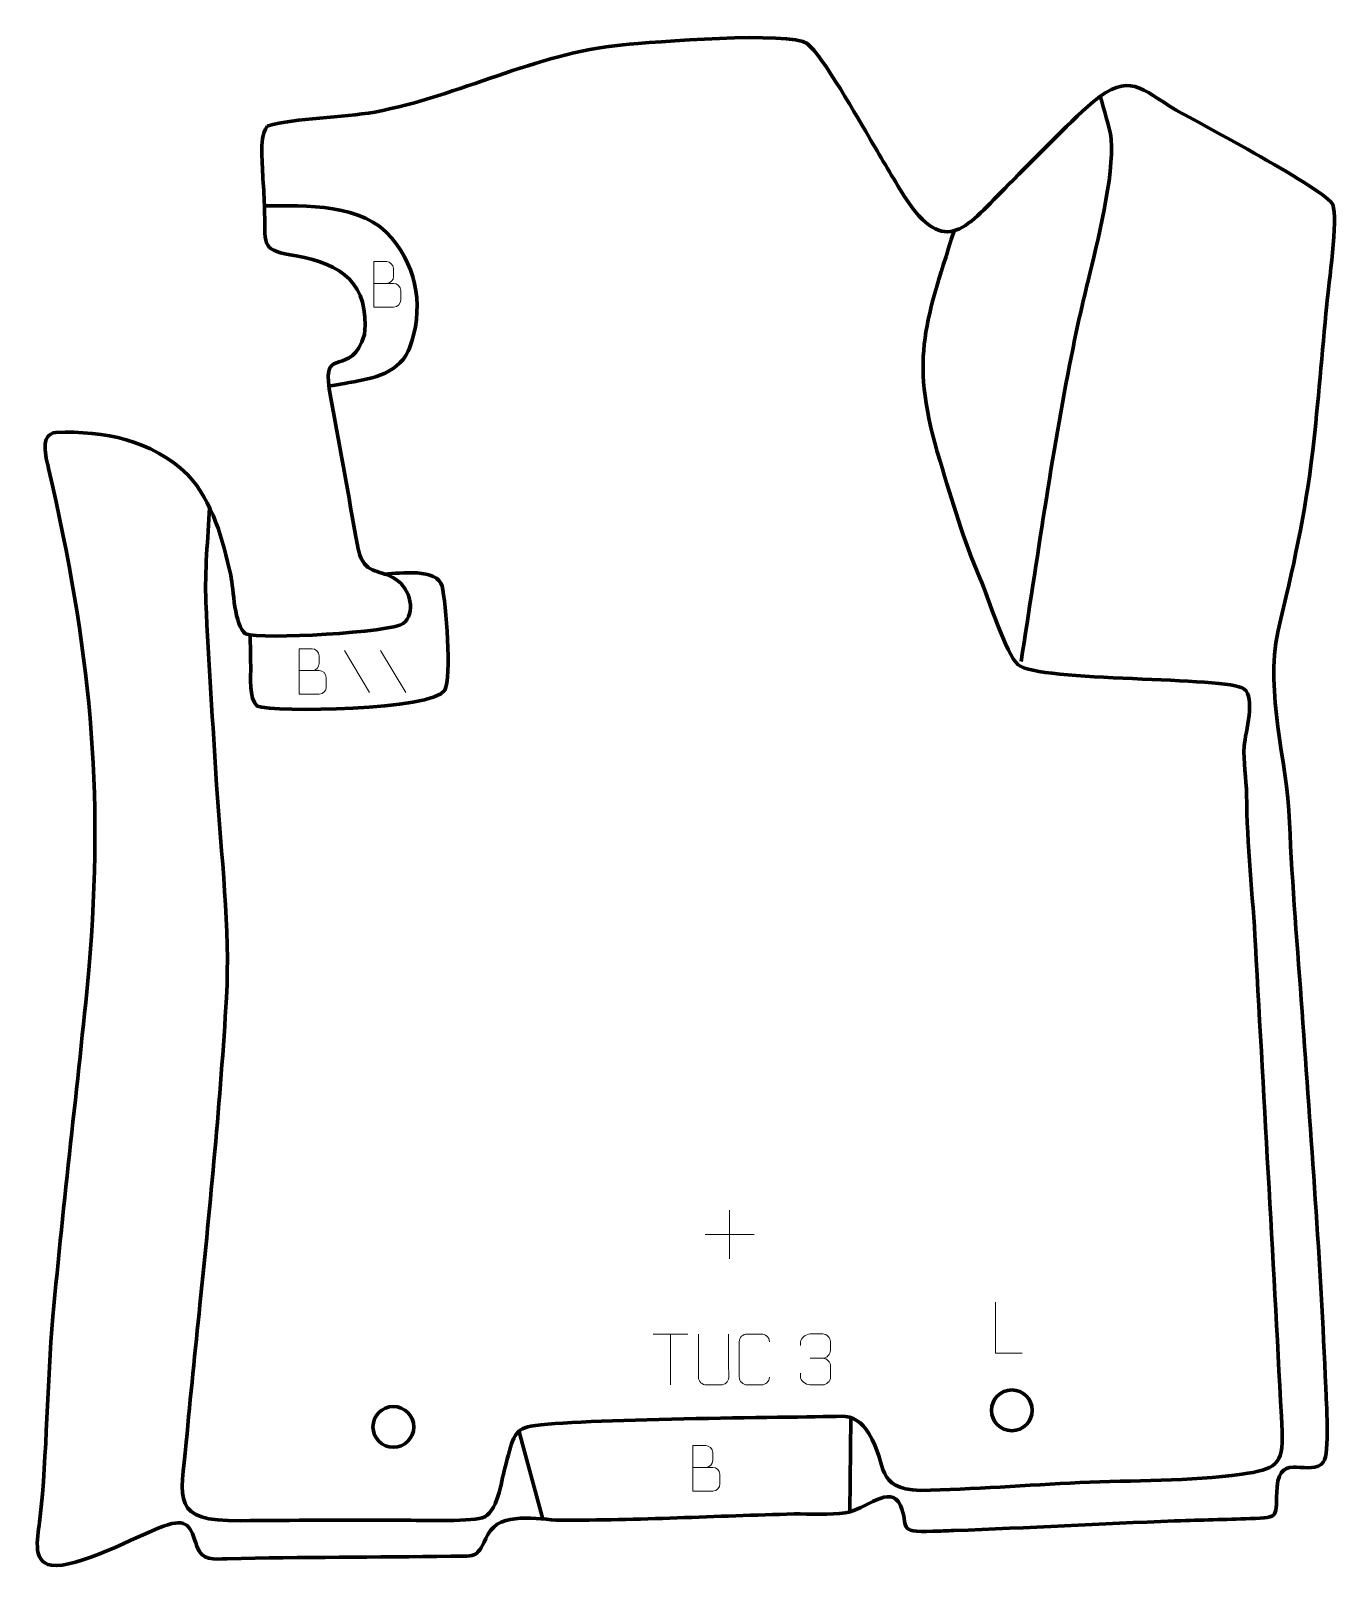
# Model space of a CAD drawing. Header units: millimetres. Extents: x -577 to 65, y 1 to 756.
import ezdxf

# ---------------------------------------------------------------- set-up
doc = ezdxf.new("R2010")
doc.units = ezdxf.units.MM
doc.header["$MEASUREMENT"] = 0
doc.layers.add('layer 1', color=7, linetype='Continuous', plot=False)
doc.layers.add('layer 2', color=7, linetype='Continuous')
doc.layers.add('layer 3', color=7, linetype='Continuous')

msp = doc.modelspace()

# ---------------------------------------------------------------- linework, layer by layer
at = {"layer": 'layer 1', "color": 250, "lineweight": 9}
for points, knots in [([(-408.322, 632.2195), (-405.063, 632.2199), (-401.8036, 632.2199), (-398.5439, 632.2195), (-398.5439, 632.2195), (-396.7746, 632.204), (-395.0517, 630.649), (-395.0517, 628.8132), (-395.0517, 628.8132), (-395.052, 627.8024), (-395.052, 625.0711), (-395.0517, 624.06), (-395.0517, 624.06), (-395.0358, 622.3959), (-396.4171, 620.5921), (-398.4965, 620.6073), (-398.4965, 620.6073), (-401.7565, 620.6076), (-405.0162, 620.6076), (-408.2755, 620.6073), (-408.2755, 620.6073), (-408.2755, 628.0577), (-408.2755, 635.5078), (-408.2755, 642.9576), (-408.2755, 642.9576), (-406.1494, 642.9576), (-404.023, 642.9576), (-401.8965, 642.9576), (-401.8965, 642.9576), (-400.391, 642.9734), (-398.513, 641.2622), (-398.4971, 639.5045), (-398.4971, 639.5045), (-398.4975, 637.6539), (-398.4975, 637.5232), (-398.4971, 635.6723), (-398.4971, 635.6723), (-398.4817, 633.8217), (-400.1426, 632.204), (-401.943, 632.2195)], [0, 0, 0, 0, 0.09090909, 0.09090909, 0.09090909, 0.09090909, 0.18181818, 0.18181818, 0.18181818, 0.18181818, 0.27272727, 0.27272727, 0.27272727, 0.27272727, 0.36363636, 0.36363636, 0.36363636, 0.36363636, 0.45454545, 0.45454545, 0.45454545, 0.45454545, 0.54545455, 0.54545455, 0.54545455, 0.54545455, 0.63636364, 0.63636364, 0.63636364, 0.63636364, 0.72727273, 0.72727273, 0.72727273, 0.72727273, 0.81818182, 0.81818182, 0.81818182, 0.81818182, 1, 1, 1, 1]), ([(-444.8468, 442.2243), (-441.5878, 442.2247), (-438.3284, 442.2247), (-435.0687, 442.2243), (-435.0687, 442.2243), (-433.2994, 442.2088), (-431.5765, 440.6538), (-431.5765, 438.818), (-431.5765, 438.818), (-431.5768, 437.8072), (-431.5768, 435.0759), (-431.5765, 434.0648), (-431.5765, 434.0648), (-431.5606, 432.4007), (-432.9419, 430.5969), (-435.0213, 430.6121), (-435.0213, 430.6121), (-438.2813, 430.6124), (-441.541, 430.6124), (-444.8003, 430.6121), (-444.8003, 430.6121), (-444.8003, 438.0625), (-444.8003, 445.5126), (-444.8003, 452.9624), (-444.8003, 452.9624), (-442.6742, 452.9624), (-440.5478, 452.9624), (-438.4213, 452.9624), (-438.4213, 452.9624), (-436.9158, 452.9782), (-435.0378, 451.267), (-435.0219, 449.5093), (-435.0219, 449.5093), (-435.0223, 447.6587), (-435.0223, 447.528), (-435.0219, 445.6771), (-435.0219, 445.6771), (-435.0065, 443.8265), (-436.6674, 442.2088), (-438.4678, 442.2243)], [0, 0, 0, 0, 0.09090909, 0.09090909, 0.09090909, 0.09090909, 0.18181818, 0.18181818, 0.18181818, 0.18181818, 0.27272727, 0.27272727, 0.27272727, 0.27272727, 0.36363636, 0.36363636, 0.36363636, 0.36363636, 0.45454545, 0.45454545, 0.45454545, 0.45454545, 0.54545455, 0.54545455, 0.54545455, 0.54545455, 0.63636364, 0.63636364, 0.63636364, 0.63636364, 0.72727273, 0.72727273, 0.72727273, 0.72727273, 0.81818182, 0.81818182, 0.81818182, 0.81818182, 1, 1, 1, 1]), ([(-90.1645, 107.307), (-90.1645, 107.307), (-103.1136, 107.307), (-103.1136, 107.307), (-103.1136, 107.307), (-103.1136, 107.307), (-103.1136, 132.2606), (-103.1136, 132.2606)], [0, 0, 0, 0, 0.33333333, 0.33333333, 0.33333333, 0.33333333, 1, 1, 1, 1]), ([(-234.1946, 116.6343), (-234.195, 111.0948), (-234.0992, 100.893), (-234.0988, 95.3526), (-234.0988, 95.3526), (-234.2386, 93.1131), (-235.9158, 91.6869), (-238.0635, 91.6764), (-238.0635, 91.6764), (-240.3954, 91.6768), (-242.7273, 91.6768), (-245.0588, 91.6764), (-245.0588, 91.6764), (-246.9838, 91.5749), (-248.9559, 93.3914), (-248.9447, 95.3359), (-248.9447, 95.3359), (-248.9444, 100.8978), (-248.849, 111.0732), (-248.8494, 116.6343)], [0, 0, 0, 0, 0.16666667, 0.16666667, 0.16666667, 0.16666667, 0.33333333, 0.33333333, 0.33333333, 0.33333333, 0.5, 0.5, 0.5, 0.5, 0.66666667, 0.66666667, 0.66666667, 0.66666667, 1, 1, 1, 1]), ([(-214.0988, 95.4943), (-214.2386, 93.1709), (-215.9158, 91.6913), (-218.0635, 91.6805), (-218.0635, 91.6805), (-220.3954, 91.6809), (-222.7273, 91.6809), (-225.0588, 91.6805), (-225.0588, 91.6805), (-226.9838, 91.5751), (-228.9559, 93.4596), (-228.9447, 95.4769), (-228.9447, 95.4769), (-228.9443, 101.247), (-228.9443, 107.0167), (-228.9447, 112.786), (-228.9447, 112.786), (-228.9405, 114.9241), (-227.1938, 116.6433), (-225.0414, 116.6298), (-225.0414, 116.6298), (-222.7157, 116.6298), (-220.3896, 116.6298), (-218.0635, 116.6298), (-218.0635, 116.6298), (-216.1169, 116.6653), (-214.1255, 115.1738), (-214.0988, 112.7362)], [0, 0, 0, 0, 0.125, 0.125, 0.125, 0.125, 0.25, 0.25, 0.25, 0.25, 0.375, 0.375, 0.375, 0.375, 0.5, 0.5, 0.5, 0.5, 0.625, 0.625, 0.625, 0.625, 0.75, 0.75, 0.75, 0.75, 1, 1, 1, 1]), ([(-198.8864, 110.9458), (-198.8864, 110.9458), (-198.8864, 112.803), (-198.8864, 112.803), (-198.8864, 112.803), (-198.9007, 114.5449), (-196.2362, 116.663), (-194.1771, 116.6403), (-194.1771, 116.6403), (-192.113, 116.6403), (-190.049, 116.6403), (-187.9853, 116.6403), (-187.9853, 116.6403), (-185.7908, 116.6491), (-184.1925, 114.8023), (-184.1481, 112.8902), (-184.1481, 112.8902), (-184.1485, 111.4551), (-184.1485, 110.02), (-184.1481, 108.5845), (-184.1481, 108.5845), (-184.1967, 106.931), (-185.7993, 104.701), (-187.9976, 104.711), (-187.9976, 104.711), (-185.7939, 104.6998), (-184.1859, 102.8966), (-184.1319, 100.8371), (-184.1319, 100.8371), (-184.1323, 99.0524), (-184.1323, 97.2677), (-184.1319, 95.4826), (-184.1319, 95.4826), (-184.1218, 93.4212), (-186.1767, 91.6581), (-187.9976, 91.6662), (-187.9976, 91.6662), (-190.0629, 91.6665), (-192.1281, 91.6665), (-194.1937, 91.6662), (-194.1937, 91.6662), (-196.3623, 91.6777), (-198.8933, 94.0779), (-198.9119, 95.5397), (-198.9119, 95.5397), (-198.9119, 95.5397), (-198.9119, 97.4483), (-198.9119, 97.4483)], [0, 0, 0, 0, 0.07692308, 0.07692308, 0.07692308, 0.07692308, 0.15384615, 0.15384615, 0.15384615, 0.15384615, 0.23076923, 0.23076923, 0.23076923, 0.23076923, 0.30769231, 0.30769231, 0.30769231, 0.30769231, 0.38461538, 0.38461538, 0.38461538, 0.38461538, 0.46153846, 0.46153846, 0.46153846, 0.46153846, 0.53846154, 0.53846154, 0.53846154, 0.53846154, 0.61538462, 0.61538462, 0.61538462, 0.61538462, 0.69230769, 0.69230769, 0.69230769, 0.69230769, 0.76923077, 0.76923077, 0.76923077, 0.76923077, 0.84615385, 0.84615385, 0.84615385, 0.84615385, 1, 1, 1, 1]), ([(-251.6886, 51.1943), (-248.4296, 51.1947), (-245.1702, 51.1947), (-241.9105, 51.1943), (-241.9105, 51.1943), (-240.1412, 51.1788), (-238.4183, 49.6238), (-238.4183, 47.788), (-238.4183, 47.788), (-238.4186, 46.7772), (-238.4186, 44.0459), (-238.4183, 43.0348), (-238.4183, 43.0348), (-238.4024, 41.3707), (-239.7837, 39.5669), (-241.8631, 39.5821), (-241.8631, 39.5821), (-245.1231, 39.5824), (-248.3828, 39.5824), (-251.6421, 39.5821), (-251.6421, 39.5821), (-251.6421, 47.0325), (-251.6421, 54.4826), (-251.6421, 61.9324), (-251.6421, 61.9324), (-249.516, 61.9324), (-247.3896, 61.9324), (-245.2631, 61.9324), (-245.2631, 61.9324), (-243.7576, 61.9482), (-241.8796, 60.237), (-241.8637, 58.4793), (-241.8637, 58.4793), (-241.8641, 56.6287), (-241.8641, 56.498), (-241.8637, 54.6471), (-241.8637, 54.6471), (-241.8483, 52.7965), (-243.5092, 51.1788), (-245.3096, 51.1943)], [0, 0, 0, 0, 0.09090909, 0.09090909, 0.09090909, 0.09090909, 0.18181818, 0.18181818, 0.18181818, 0.18181818, 0.27272727, 0.27272727, 0.27272727, 0.27272727, 0.36363636, 0.36363636, 0.36363636, 0.36363636, 0.45454545, 0.45454545, 0.45454545, 0.45454545, 0.54545455, 0.54545455, 0.54545455, 0.54545455, 0.63636364, 0.63636364, 0.63636364, 0.63636364, 0.72727273, 0.72727273, 0.72727273, 0.72727273, 0.81818182, 0.81818182, 0.81818182, 0.81818182, 1, 1, 1, 1])]:
    msp.add_open_spline(points, degree=3, knots=knots, dxfattribs=at)
for points in [[(-422.6799, 451.9916), (-422.6799, 451.9916), (-410.3156, 431.4473), (-410.3156, 431.4473)], [(-404.95, 451.9916), (-404.95, 451.9916), (-392.5857, 431.4473), (-392.5857, 431.4473)], [(-233.6673, 177.4835), (-233.6673, 177.4835), (-233.6673, 153.5056), (-233.6673, 153.5056)], [(-245.6562, 165.4945), (-245.6562, 165.4945), (-221.6783, 165.4945), (-221.6783, 165.4945)], [(-271.194, 116.6069), (-271.194, 116.6069), (-254.2068, 116.6069), (-254.2068, 116.6069)], [(-262.7002, 91.6769), (-262.7002, 91.6769), (-262.7002, 116.6304), (-262.7002, 116.6304)], [(-194.1767, 104.7006), (-194.1767, 104.7006), (-187.9803, 104.7006), (-187.9803, 104.7006)]]:
    msp.add_open_spline(points, degree=3, dxfattribs=at)
at = {"layer": 'layer 2', "color": 250, "lineweight": 200}
for centre in [(-95.1549, 79.1721), (-398.6321, 71.0376)]:
    msp.add_ellipse(centre, major_axis=(0, 10), ratio=1, dxfattribs=at)
at = {"layer": 'layer 2', "color": 142, "lineweight": 158}
for points, knots in [([(-90.6609, 446.7187), (-82.7298, 496.3729), (-75.712, 547.515), (-65.9262, 596.7197), (-65.9262, 596.7197), (-63.4698, 609.0709), (-60.773, 621.3132), (-57.7804, 633.5458), (-57.7804, 633.5458), (-53.2804, 651.7471), (-44.9918, 685.0317), (-46.3569, 703.0309), (-46.3569, 703.0309), (-47.4557, 709.8861), (-49.9786, 717.2614), (-51.7767, 724.0467)], [0, 0, 0, 0, 0.2, 0.2, 0.2, 0.2, 0.4, 0.4, 0.4, 0.4, 0.6, 0.6, 0.6, 0.6, 1, 1, 1, 1]), ([(-461.8668, 670.2528), (-441.3637, 670.2819), (-413.7299, 671.7714), (-399.3234, 654.4042), (-399.3234, 654.4042), (-386.6081, 639.0757), (-383.696, 618.9383), (-390.7498, 600.4271), (-390.7498, 600.4271), (-390.7498, 600.4271), (-391.3271, 598.9863), (-391.3271, 598.9863), (-391.3271, 598.9863), (-397.2218, 586.9453), (-410.7107, 585.3242), (-422.5745, 583.1141), (-422.5745, 583.1141), (-425.145, 582.6353), (-427.7229, 582.1854), (-430.2962, 581.7205)], [0, 0, 0, 0, 0.16666667, 0.16666667, 0.16666667, 0.16666667, 0.33333333, 0.33333333, 0.33333333, 0.33333333, 0.5, 0.5, 0.5, 0.5, 0.66666667, 0.66666667, 0.66666667, 0.66666667, 1, 1, 1, 1]), ([(-123.513, 658.0854), (-138.3226, 610.5154), (-145.431, 594.8193), (-130.3867, 545.0191), (-130.3867, 545.0191), (-124.3428, 524.9112), (-118.9865, 506.6633), (-110.6868, 487.2411), (-110.6868, 487.2411), (-107.1654, 479.0008), (-97.9098, 449.973), (-92.1237, 445.109), (-92.1237, 445.109), (-81.8247, 436.4514), (10.3575, 439.5002), (18.8155, 433.1698), (18.8155, 433.1698), (24.6079, 428.8346), (19.4245, 412.3905), (18.8491, 405.1109), (18.8491, 405.1109), (18.272, 397.8111), (19.9345, 388.9682), (20.0031, 381.3284), (20.0031, 381.3284), (20.2225, 356.9165), (23.076, 331.2773), (24.3628, 307.6667), (24.3628, 307.6667), (28.7036, 228.0185), (33.4267, 148.3969), (37.4446, 68.7306), (37.4446, 68.7306), (38.1131, 52.1888), (34.1537, 50.3194), (17.6273, 47.8035), (17.6273, 47.8035), (-7.6803, 44.2182), (-35.9231, 44.8994), (-61.7552, 43.6985), (-61.7552, 43.6985), (-87.6377, 42.4782), (-114.2039, 40.4785), (-140.0061, 39.8376), (-140.0061, 39.8376), (-162.9118, 41.017), (-155.6371, 51.9046), (-165.2905, 67.7688), (-165.2905, 67.7688), (-168.7547, 73.4618), (-173.4192, 76.3811), (-178.7746, 76.2525), (-178.7746, 76.2525), (-203.9116, 75.6487), (-309.12, 75.0636), (-331.1562, 71.4022), (-331.1562, 71.4022), (-340.0829, 69.919), (-340.3767, 63.8709), (-343.96, 50.7436), (-343.96, 50.7436), (-345.7465, 44.1989), (-347.5867, 28.564), (-355.0138, 26.4243), (-355.0138, 26.4243), (-362.0711, 24.3911), (-387.5776, 25.2714), (-396.8309, 25.2885), (-396.8309, 25.2885), (-422.5882, 25.3851), (-448.0466, 25.212), (-473.791, 24.998), (-473.791, 24.998), (-507.9437, 24.7141), (-502.939, 34.9801), (-500.2641, 63.3343), (-500.2641, 63.3343), (-498.2456, 85.9037), (-495.8188, 108.4366), (-493.5254, 130.9793), (-493.5254, 130.9793), (-488.478, 181.0814), (-483.4421, 231.5603), (-480.5356, 281.8265), (-480.5356, 281.8265), (-478.6106, 315.1187), (-483.2273, 352.5325), (-485.336, 386.1542), (-485.336, 386.1542), (-487.1982, 415.8453), (-489.2937, 446.146), (-490.6061, 475.8213), (-490.6061, 475.8213), (-491.2785, 491.0244), (-489.6159, 506.9714), (-488.8231, 522.2112)], [0, 0, 0, 0, 0.04, 0.04, 0.04, 0.04, 0.08, 0.08, 0.08, 0.08, 0.12, 0.12, 0.12, 0.12, 0.16, 0.16, 0.16, 0.16, 0.2, 0.2, 0.2, 0.2, 0.24, 0.24, 0.24, 0.24, 0.28, 0.28, 0.28, 0.28, 0.32, 0.32, 0.32, 0.32, 0.36, 0.36, 0.36, 0.36, 0.4, 0.4, 0.4, 0.4, 0.44, 0.44, 0.44, 0.44, 0.48, 0.48, 0.48, 0.48, 0.52, 0.52, 0.52, 0.52, 0.56, 0.56, 0.56, 0.56, 0.6, 0.6, 0.6, 0.6, 0.64, 0.64, 0.64, 0.64, 0.68, 0.68, 0.68, 0.68, 0.72, 0.72, 0.72, 0.72, 0.76, 0.76, 0.76, 0.76, 0.8, 0.8, 0.8, 0.8, 0.84, 0.84, 0.84, 0.84, 0.88, 0.88, 0.88, 0.88, 0.92, 0.92, 0.92, 0.92, 1, 1, 1, 1]), ([(-402.5907, 489.5142), (-395.672, 490.088), (-377.0494, 492.5711), (-374.6927, 483.5986), (-374.6927, 483.5986), (-372.8328, 475.5801), (-369.9676, 438.738), (-373.44, 432.5901), (-373.44, 432.5901), (-379.0044, 422.7379), (-457.3411, 421.4709), (-465.4979, 424.788), (-465.4979, 424.788), (-469.5764, 428.4804), (-468.5701, 439.3983), (-468.6048, 444.6041), (-468.6048, 444.6041), (-468.7399, 449.6579), (-468.8258, 454.7129), (-468.909, 459.7678)], [0, 0, 0, 0, 0.16666667, 0.16666667, 0.16666667, 0.16666667, 0.33333333, 0.33333333, 0.33333333, 0.33333333, 0.5, 0.5, 0.5, 0.5, 0.66666667, 0.66666667, 0.66666667, 0.66666667, 1, 1, 1, 1])]:
    msp.add_open_spline(points, degree=3, knots=knots, dxfattribs=at)
for points in [[(-336.874, 68.5884), (-336.874, 68.5884), (-325.2584, 25.8441), (-325.2584, 25.8441)], [(-174.1577, 75.1955), (-174.1577, 75.1955), (-174.7062, 29.3232), (-174.7062, 29.3232)]]:
    msp.add_open_spline(points, degree=3, dxfattribs=at)
at = {"layer": 'layer 3', "color": 242, "lineweight": 158}
msp.add_open_spline([(-460.535, 709.4032), (-445.9643, 713.5517), (-423.9765, 713.5296), (-407.7272, 716.3145), (-407.7272, 716.3145), (-365.3322, 724.4375), (-330.0743, 744.7807), (-286.0688, 749.3617), (-286.0688, 749.3617), (-271.9621, 750.5655), (-203.7673, 756.2023), (-195.5918, 749.9196), (-195.5918, 749.9196), (-187.9554, 744.0512), (-170.2487, 712.4041), (-164.3233, 702.3616), (-164.3233, 702.3616), (-158.9047, 693.228), (-153.5157, 684.0896), (-147.9852, 675.0222), (-147.9852, 675.0222), (-127.4985, 643.5631), (-117.1362, 660.4328), (-96.7616, 680.7251), (-96.7616, 680.7251), (-83.5154, 693.9435), (-69.2053, 709.2102), (-55.2418, 721.3891), (-55.2418, 721.3891), (-37.1954, 736.0997), (-32.1876, 727.8265), (-14.6009, 717.3076), (-14.6009, 717.3076), (-3.551, 711.0886), (59.666, 677.6362), (62.314, 670.9097), (62.314, 670.9097), (64.9778, 664.1431), (60.2107, 631.3075), (59.3105, 622.0154), (59.3105, 622.0154), (57.1393, 598.0792), (55.1142, 574.0356), (52.5056, 550.1565), (52.5056, 550.1565), (48.6776, 518.8343), (42.907, 492.3807), (35.4626, 461.8627), (35.4626, 461.8627), (28.9751, 429.7066), (39.7837, 399.6359), (41.0787, 367.6133), (41.0787, 367.6133), (42.3567, 337.041), (45.0738, 305.4858), (47.2297, 274.9062), (47.2297, 274.9062), (51.5391, 213.7803), (56.4142, 151.5996), (58.8363, 90.4252), (58.8363, 90.4252), (59.1097, 84.1248), (60.8021, 57.7541), (57.7975, 53.8935), (57.7975, 53.8935), (51.5775, 45.9015), (36.2924, 58.9972), (34.9906, 41.6796), (34.9906, 41.6796), (33.85, 26.5069), (37.1894, 26.6645), (21.7188, 26.0365), (21.7188, 26.0365), (9.631, 25.5457), (-2.4462, 25.373), (-14.526, 24.9379), (-14.526, 24.9379), (-14.526, 24.9379), (-15.2902, 24.9104), (-15.2902, 24.9104), (-15.2902, 24.9104), (-51.3334, 23.4914), (-87.3486, 21.5065), (-123.3973, 20.1849), (-123.3973, 20.1849), (-126.8964, 20.0577), (-130.3955, 19.9356), (-133.8949, 19.8169), (-133.8949, 19.8169), (-152.3544, 19.195), (-145.1831, 22.137), (-149.8553, 32.5128), (-149.8553, 32.5128), (-154.7495, 43.3817), (-167.0413, 30.2381), (-176.9995, 28.8153), (-176.9995, 28.8153), (-184.0329, 27.8104), (-194.4761, 28.4289), (-201.9236, 28.3108), (-201.9236, 28.3108), (-240.138, 27.3587), (-278.7176, 25.146), (-316.8978, 25.2702), (-316.8978, 25.2702), (-327.4674, 25.5019), (-346.2651, 29.8766), (-352.2055, 18.2589), (-352.2055, 18.2589), (-358.1478, 6.6374), (-356.6252, 7.7653), (-370.4422, 7.5716), (-370.4422, 7.5716), (-407.0215, 7.1024), (-443.5393, 7.1358), (-480.1242, 6.3524), (-480.1242, 6.3524), (-486.7723, 6.1285), (-492.5363, 5.0956), (-495.0091, 12.4443), (-495.0091, 12.4443), (-498.2434, 22.0559), (-499.2071, 26.6676), (-511.4847, 22.3635), (-511.4847, 22.3635), (-524.0341, 17.5867), (-554.5253, 1.1982), (-566.4276, 3.1498), (-566.4276, 3.1498), (-576.5463, 4.8091), (-572.8372, 18.3183), (-572.0313, 25.6926), (-572.0313, 25.6926), (-568.4511, 58.4522), (-568.6576, 92.1374), (-565.6951, 125.1708), (-565.6951, 125.1708), (-560.5177, 181.8532), (-553.5539, 238.5272), (-547.9941, 295.2262), (-547.9941, 295.2262), (-540.4961, 385.3252), (-547.4809, 452.8981), (-567.7732, 541.3476), (-567.7732, 541.3476), (-569.0577, 546.9466), (-572.4584, 558.1475), (-564.1863, 559.1132), (-564.1863, 559.1132), (-540.1296, 559.9227), (-517.7106, 555.4855), (-499.5754, 538.4625), (-499.5754, 538.4625), (-487.2078, 524.913), (-482.3574, 506.5848), (-478.4132, 489.0529), (-478.4132, 489.0529), (-477.0204, 482.0251), (-476.7487, 464.196), (-471.1275, 460.3158), (-471.1275, 460.3158), (-463.4548, 457.0722), (-399.2646, 461.125), (-393.8647, 465.2475), (-393.8647, 465.2475), (-387.3011, 470.2583), (-390.2578, 482.4576), (-397.5149, 487.1258), (-397.5149, 487.1258), (-404.8682, 491.8559), (-411.5096, 489.2571), (-415.143, 498.9313), (-415.143, 498.9313), (-416.0533, 502.0095), (-416.6328, 505.6774), (-417.2011, 508.8462), (-417.2011, 508.8462), (-421.4174, 532.7431), (-425.7981, 556.571), (-430.1161, 580.4446), (-430.1161, 580.4446), (-433.4243, 602.1846), (-419.3943, 585.2896), (-412.7867, 607.2163), (-412.7867, 607.2163), (-410.3379, 631.7198), (-423.9152, 641.9076), (-446.3635, 645.7083), (-446.3635, 645.7083), (-463.1314, 648.5472), (-461.564, 650.0121), (-461.7844, 666.8313), (-461.7844, 666.8313), (-461.9143, 676.7401), (-463.0647, 686.5443), (-463.1654, 696.504), (-463.1654, 696.504), (-463.1796, 700.861), (-463.125, 705.7127), (-460.535, 709.4032)], degree=3, knots=[0, 0, 0, 0, 0.01960784, 0.01960784, 0.01960784, 0.01960784, 0.03921569, 0.03921569, 0.03921569, 0.03921569, 0.05882353, 0.05882353, 0.05882353, 0.05882353, 0.07843137, 0.07843137, 0.07843137, 0.07843137, 0.09803922, 0.09803922, 0.09803922, 0.09803922, 0.11764706, 0.11764706, 0.11764706, 0.11764706, 0.1372549, 0.1372549, 0.1372549, 0.1372549, 0.15686275, 0.15686275, 0.15686275, 0.15686275, 0.17647059, 0.17647059, 0.17647059, 0.17647059, 0.19607843, 0.19607843, 0.19607843, 0.19607843, 0.21568627, 0.21568627, 0.21568627, 0.21568627, 0.23529412, 0.23529412, 0.23529412, 0.23529412, 0.25490196, 0.25490196, 0.25490196, 0.25490196, 0.2745098, 0.2745098, 0.2745098, 0.2745098, 0.29411765, 0.29411765, 0.29411765, 0.29411765, 0.31372549, 0.31372549, 0.31372549, 0.31372549, 0.33333333, 0.33333333, 0.33333333, 0.33333333, 0.35294118, 0.35294118, 0.35294118, 0.35294118, 0.37254902, 0.37254902, 0.37254902, 0.37254902, 0.39215686, 0.39215686, 0.39215686, 0.39215686, 0.41176471, 0.41176471, 0.41176471, 0.41176471, 0.43137255, 0.43137255, 0.43137255, 0.43137255, 0.45098039, 0.45098039, 0.45098039, 0.45098039, 0.47058824, 0.47058824, 0.47058824, 0.47058824, 0.49019608, 0.49019608, 0.49019608, 0.49019608, 0.50980392, 0.50980392, 0.50980392, 0.50980392, 0.52941176, 0.52941176, 0.52941176, 0.52941176, 0.54901961, 0.54901961, 0.54901961, 0.54901961, 0.56862745, 0.56862745, 0.56862745, 0.56862745, 0.58823529, 0.58823529, 0.58823529, 0.58823529, 0.60784314, 0.60784314, 0.60784314, 0.60784314, 0.62745098, 0.62745098, 0.62745098, 0.62745098, 0.64705882, 0.64705882, 0.64705882, 0.64705882, 0.66666667, 0.66666667, 0.66666667, 0.66666667, 0.68627451, 0.68627451, 0.68627451, 0.68627451, 0.70588235, 0.70588235, 0.70588235, 0.70588235, 0.7254902, 0.7254902, 0.7254902, 0.7254902, 0.74509804, 0.74509804, 0.74509804, 0.74509804, 0.76470588, 0.76470588, 0.76470588, 0.76470588, 0.78431373, 0.78431373, 0.78431373, 0.78431373, 0.80392157, 0.80392157, 0.80392157, 0.80392157, 0.82352941, 0.82352941, 0.82352941, 0.82352941, 0.84313725, 0.84313725, 0.84313725, 0.84313725, 0.8627451, 0.8627451, 0.8627451, 0.8627451, 0.88235294, 0.88235294, 0.88235294, 0.88235294, 0.90196078, 0.90196078, 0.90196078, 0.90196078, 0.92156863, 0.92156863, 0.92156863, 0.92156863, 0.94117647, 0.94117647, 0.94117647, 0.94117647, 0.96078431, 0.96078431, 0.96078431, 0.96078431, 1, 1, 1, 1], dxfattribs=at)

doc.saveas('drawing.dxf')
